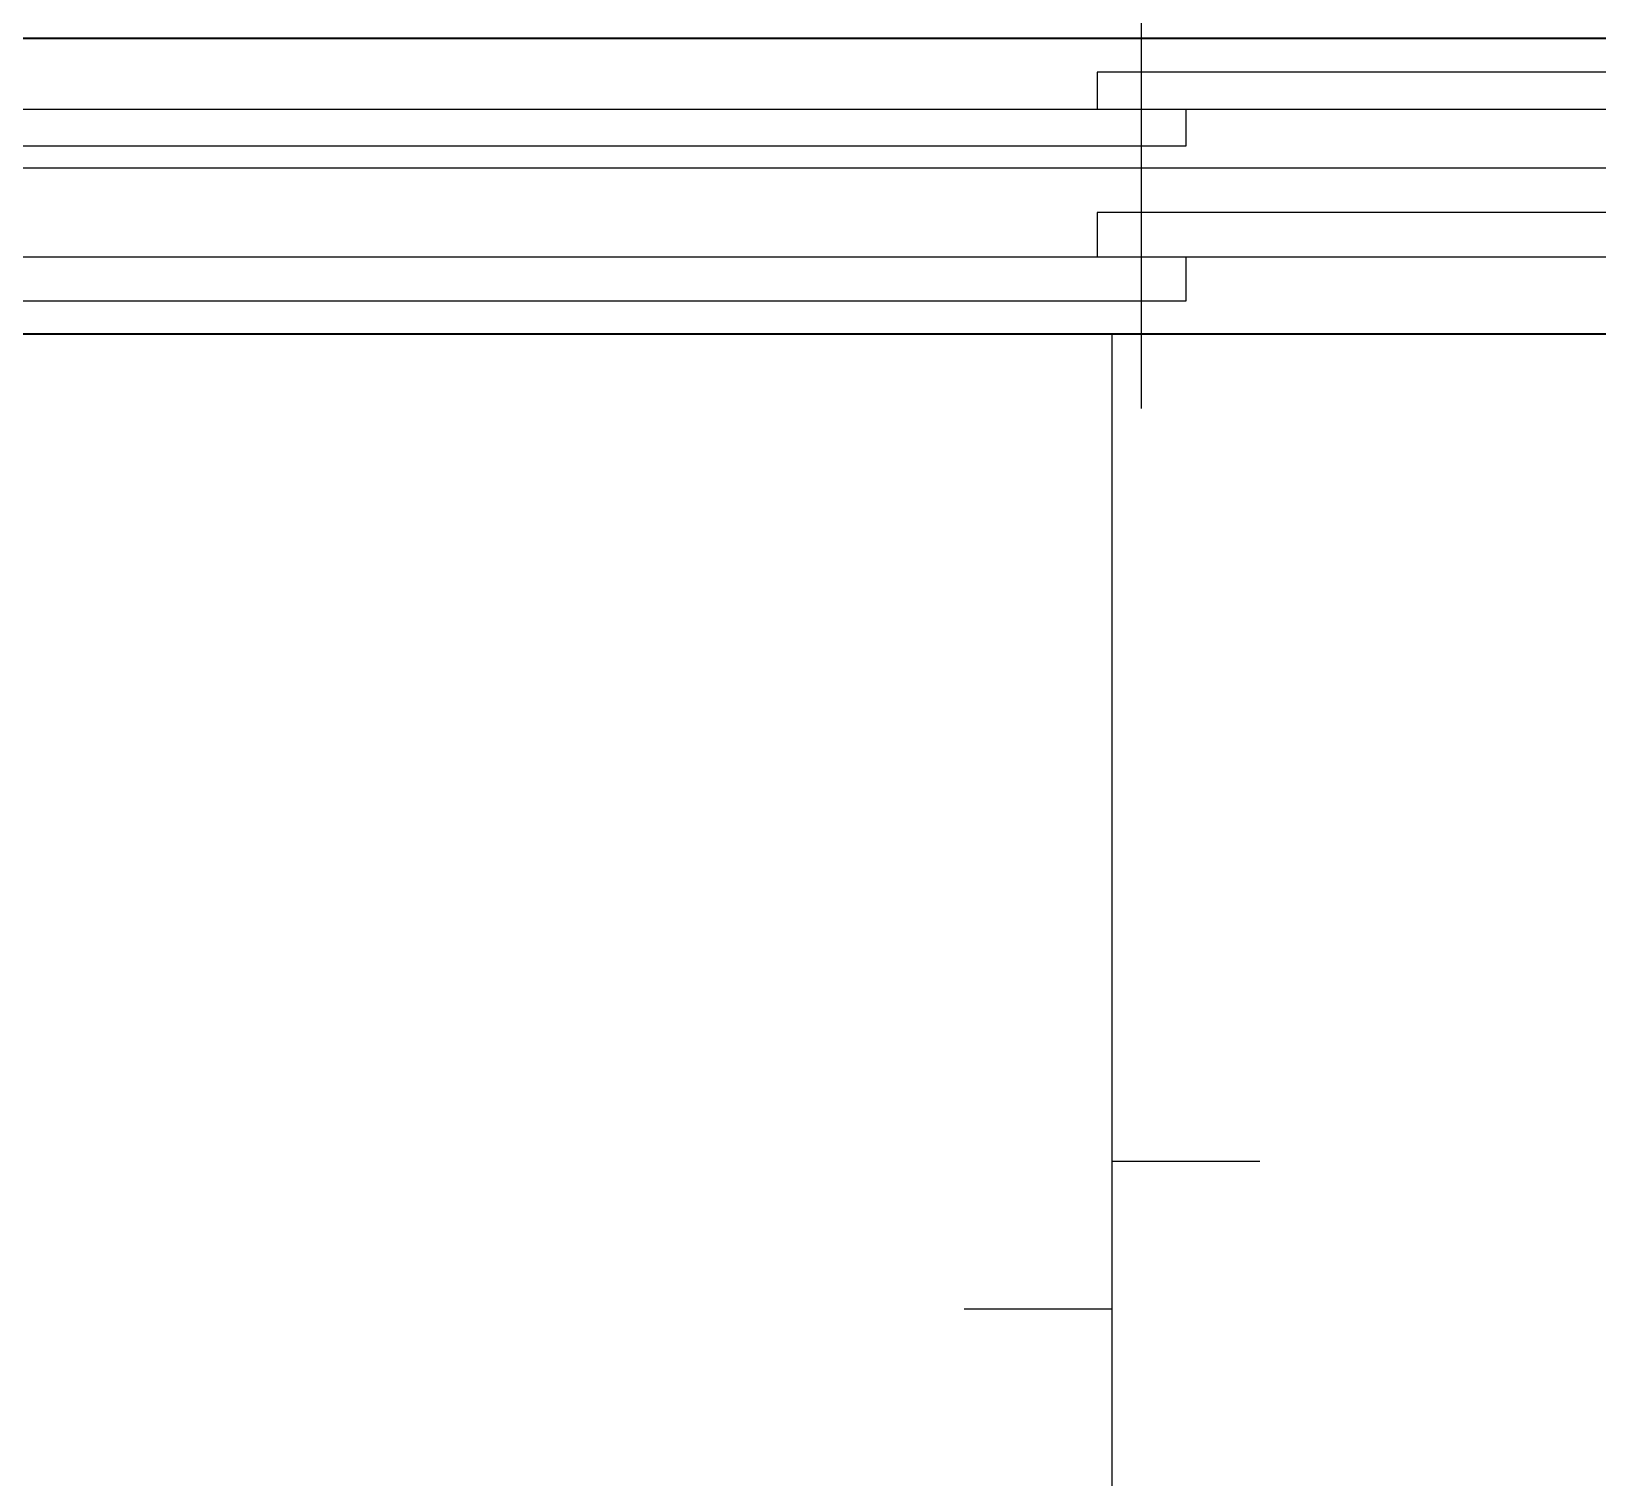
# Model space of a CAD drawing. Header units: millimetres. Extents: x 0 to 460473, y -68369 to 85219.
# Drawn here: x 222143 to 223203, y -29802 to -28823 of the extents above; entities that cross this region are included whole.
import ezdxf

# ---------------------------------------------------------------- set-up
doc = ezdxf.new("R2010")
doc.units = ezdxf.units.MM
doc.header["$LTSCALE"] = 50
for name, color, linetype in [('fur', 6, 'Continuous'), ('ha', 8, 'Continuous'), ('wall', 2, 'Continuous'), ('win', 4, 'Continuous')]:
    doc.layers.add(name, color=color, linetype=linetype)

# ---------------------------------------------------------------- blocks, each defined once
blk = doc.blocks.new('2600')
at = {"layer": 'win'}
for p, q in [((8549.2, -153771), (8549.2, -153471)), ((7239.2, -153521), (9759.2, -153521)), ((7249.2, -153608.5), (9749.2, -153608.5)), ((7249.2, -153608.5), (9749.2, -153608.5)), ((7249.2, -153721), (9749.2, -153721))]:
    blk.add_line(p, q, dxfattribs=at)
for points in [[(7249.2, -153543.5), (8579.2, -153543.5), (8579.2, -153568.5), (7249.2, -153568.5)], [(9749.2, -153568.5), (8519.2, -153568.5), (8519.2, -153593.5), (9749.2, -153593.5)], [(7249.2, -153638.5), (8579.2, -153638.5), (8579.2, -153668.5), (7249.2, -153668.5)], [(9749.2, -153668.5), (8519.2, -153668.5), (8519.2, -153698.5), (9749.2, -153698.5)]]:
    blk.add_lwpolyline(points, dxfattribs=at)
blk = doc.blocks.new('EWEDSF')
blk.add_line((222874, 38879.7), (222874, 37626.7))
blk.add_lwpolyline([(222974, 38319.7), (222874, 38319.7), (222874, 38219.7), (222774, 38219.7)])
at = {"layer": 'wall', "color": 2}
for p, q in [((224244, 39079.7), (221234, 39079.7)), ((224444, 38879.7), (221434, 38879.7))]:
    blk.add_line(p, q, dxfattribs=at)
at = {"layer": 'fur', "xscale": -1}
blk.add_blockref('2600', (231443.2, 192600.2), dxfattribs=at)

msp = doc.modelspace()

# ---------------------------------------------------------------- block references
at = {"layer": 'ha'}
msp.add_blockref('EWEDSF', (0, -67907.45838072), dxfattribs=at)

doc.saveas('drawing.dxf')
